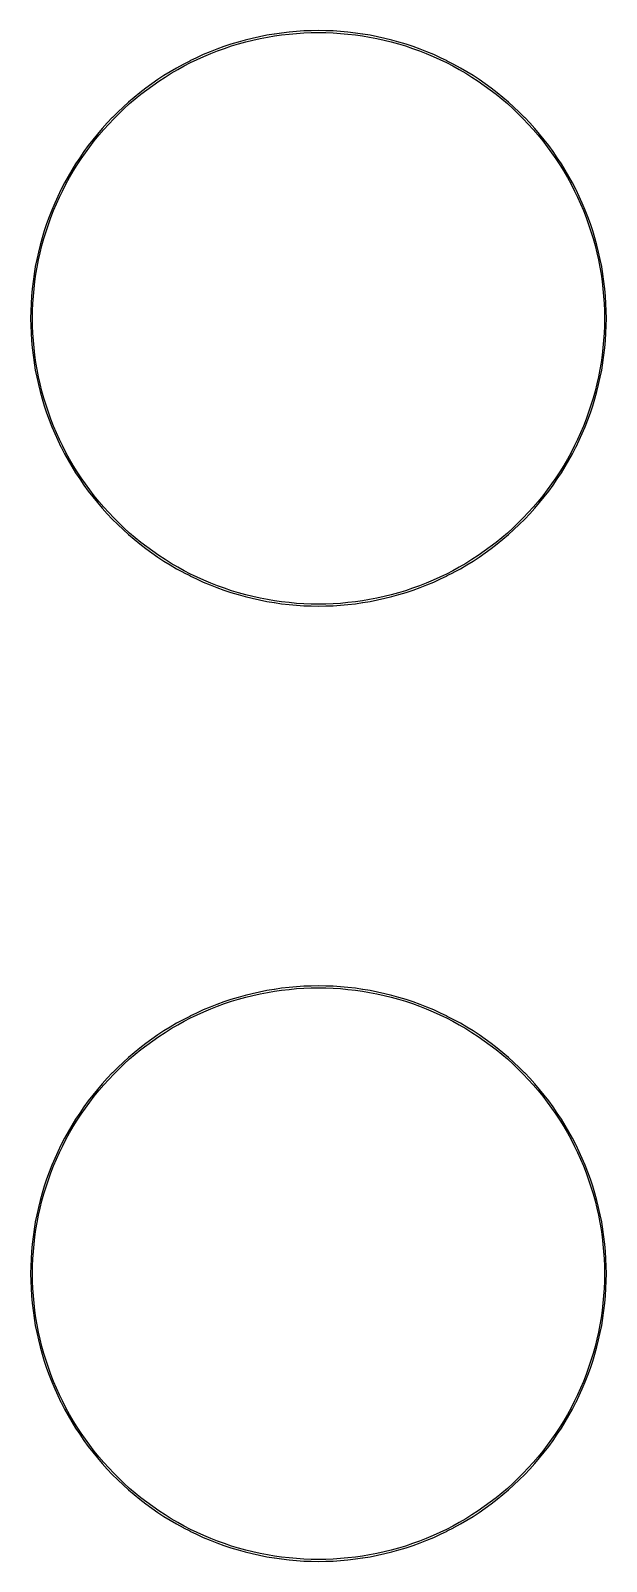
# Model space of a CAD drawing. Extents: x 9 to 70, y 0 to 129.
# Drawn here: x 24.53 to 27.59, y 88.53 to 96.67 of the extents above; entities that cross this region are included whole.
import ezdxf

# ---------------------------------------------------------------- set-up
doc = ezdxf.new("R2010")
doc.units = 0

msp = doc.modelspace()

# ---------------------------------------------------------------- linework, layer by layer
at = {"color": 34, "true_color": 0x008000}
for points in [[(27.15279, 94.0703, 0), (27.17972, 94.09875, 0), (27.20613, 94.12771, 0), (27.23153, 94.15768, 0), (27.25642, 94.18816, 0), (27.2803, 94.21915, 0), (27.30341, 94.2509, 0), (27.32577, 94.28315, 0), (27.34736, 94.31617, 0), (27.36793, 94.34945, 0), (27.38774, 94.38348, 0), (27.40679, 94.41777, 0), (27.42483, 94.45283, 0), (27.42553, 94.45421, 0), (27.44255, 94.48951, 0), (27.4588, 94.52533, 0), (27.47404, 94.56139, 0), (27.48827, 94.59797, 0), (27.50173, 94.6348, 0), (27.51418, 94.67214, 0), (27.52561, 94.70973, 0), (27.53602, 94.74758, 0), (27.54542, 94.78568, 0), (27.55405, 94.82403, 0), (27.56167, 94.86264, 0), (27.56802, 94.90125, 0), (27.56827, 94.90278, 0), (27.57385, 94.94164, 0), (27.57843, 94.98075, 0), (27.58198, 95.01987, 0), (27.58452, 95.05899, 0), (27.58605, 95.0981, 0), (27.58655, 95.13747, 0), (27.58605, 95.17684, 0), (27.58452, 95.21596, 0), (27.58198, 95.25508, 0), (27.57843, 95.29419, 0), (27.57385, 95.33331, 0), (27.56827, 95.37217, 0), (27.56802, 95.3737, 0), (27.56192, 95.41078, 0), (27.56167, 95.41231, 0), (27.55405, 95.45092, 0), (27.54542, 95.48927, 0), (27.53602, 95.52737, 0), (27.52561, 95.56522, 0), (27.51418, 95.60281, 0), (27.50173, 95.64015, 0), (27.48827, 95.67698, 0), (27.47404, 95.71355, 0), (27.4588, 95.74962, 0), (27.44255, 95.78543, 0), (27.42553, 95.82074, 0), (27.42483, 95.82212, 0), (27.4075, 95.85579, 0), (27.40679, 95.85717, 0), (27.38774, 95.89146, 0), (27.36793, 95.9255, 0), (27.34736, 95.95877, 0), (27.32577, 95.99179, 0), (27.30341, 96.02405, 0), (27.2803, 96.0558, 0), (27.25642, 96.08679, 0), (27.23153, 96.11727, 0), (27.20613, 96.14724, 0), (27.17972, 96.1762, 0), (27.15279, 96.20464, 0), (27.1517, 96.20574, 0), (27.12376, 96.23368, 0), (27.09531, 96.2606, 0), (27.06635, 96.28702, 0), (27.03638, 96.31242, 0), (27.0059, 96.33731, 0), (26.97491, 96.36119, 0), (26.94316, 96.3843, 0), (26.9109, 96.40665, 0), (26.87788, 96.42824, 0), (26.84461, 96.44882, 0), (26.81057, 96.46863, 0), (26.77628, 96.48768, 0), (26.74123, 96.50571, 0), (26.73985, 96.50642, 0), (26.70455, 96.52344, 0), (26.66873, 96.53969, 0), (26.63266, 96.55493, 0), (26.59609, 96.56916, 0), (26.55926, 96.58262, 0), (26.52192, 96.59506, 0), (26.48433, 96.60649, 0), (26.44648, 96.61691, 0), (26.40838, 96.62631, 0), (26.37003, 96.63494, 0), (26.33142, 96.64256, 0), (26.29281, 96.64891, 0), (26.29128, 96.64915, 0), (26.25242, 96.65474, 0), (26.2133, 96.65931, 0), (26.17419, 96.66287, 0), (26.13507, 96.66541, 0), (26.09596, 96.66693, 0), (26.05658, 96.66744, 0), (26.01722, 96.66693, 0), (25.9781, 96.66541, 0), (25.93898, 96.66287, 0), (25.89987, 96.65931, 0), (25.86075, 96.65474, 0), (25.82189, 96.64915, 0), (25.82036, 96.64891, 0), (25.78175, 96.64256, 0), (25.74314, 96.63494, 0), (25.70479, 96.62631, 0), (25.66669, 96.61691, 0), (25.62884, 96.60649, 0), (25.59125, 96.59506, 0), (25.55391, 96.58262, 0), (25.51708, 96.56916, 0), (25.48051, 96.55493, 0), (25.44444, 96.53969, 0), (25.40862, 96.52344, 0), (25.37332, 96.50642, 0), (25.37194, 96.50571, 0), (25.33689, 96.48768, 0), (25.3026, 96.46863, 0), (25.26856, 96.44882, 0), (25.23529, 96.42824, 0), (25.20227, 96.40665, 0), (25.17001, 96.3843, 0), (25.13826, 96.36119, 0), (25.10727, 96.33731, 0), (25.07679, 96.31242, 0), (25.04682, 96.28702, 0), (25.01786, 96.2606, 0), (24.98941, 96.23368, 0), (24.96147, 96.20574, 0), (24.96038, 96.20464, 0), (24.93345, 96.1762, 0), (24.90704, 96.14724, 0), (24.88164, 96.11727, 0), (24.85675, 96.08679, 0), (24.83287, 96.0558, 0), (24.80976, 96.02405, 0), (24.7874, 95.99179, 0), (24.76581, 95.95877, 0), (24.74524, 95.9255, 0), (24.72543, 95.89146, 0), (24.70638, 95.85717, 0), (24.70567, 95.85579, 0), (24.68834, 95.82212, 0), (24.68764, 95.82074, 0), (24.67062, 95.78543, 0), (24.65437, 95.74962, 0), (24.63913, 95.71355, 0), (24.6249, 95.67698, 0), (24.61144, 95.64015, 0), (24.59899, 95.60281, 0), (24.58756, 95.56522, 0), (24.57715, 95.52737, 0), (24.56775, 95.48927, 0), (24.55912, 95.45092, 0), (24.5515, 95.41231, 0), (24.55125, 95.41078, 0), (24.54515, 95.3737, 0), (24.5449, 95.37217, 0), (24.53932, 95.33331, 0), (24.53474, 95.29419, 0), (24.53119, 95.25508, 0), (24.52865, 95.21596, 0), (24.52712, 95.17684, 0), (24.52662, 95.13747, 0), (24.52712, 95.0981, 0), (24.52865, 95.05899, 0), (24.53119, 95.01987, 0), (24.53474, 94.98075, 0), (24.53932, 94.94164, 0), (24.5449, 94.90278, 0), (24.54515, 94.90125, 0), (24.5515, 94.86264, 0), (24.55912, 94.82403, 0), (24.56775, 94.78568, 0), (24.57715, 94.74758, 0), (24.58756, 94.70973, 0), (24.59899, 94.67214, 0), (24.61144, 94.6348, 0), (24.6249, 94.59797, 0), (24.63913, 94.56139, 0), (24.65437, 94.52533, 0), (24.67062, 94.48951, 0), (24.68764, 94.45421, 0), (24.68834, 94.45283, 0), (24.70638, 94.41777, 0), (24.72543, 94.38348, 0), (24.74524, 94.34945, 0), (24.76581, 94.31617, 0), (24.7874, 94.28315, 0), (24.80976, 94.2509, 0), (24.83287, 94.21915, 0), (24.85675, 94.18816, 0), (24.88164, 94.15768, 0), (24.90704, 94.12771, 0), (24.93345, 94.09875, 0), (24.96038, 94.0703, 0), (24.98941, 94.04127, 0), (25.01786, 94.01434, 0), (25.04682, 93.98793, 0), (25.07679, 93.96253, 0), (25.10727, 93.93763, 0), (25.13826, 93.91376, 0), (25.17001, 93.89064, 0), (25.20227, 93.86829, 0), (25.23529, 93.8467, 0), (25.26856, 93.82613, 0), (25.3026, 93.80632, 0), (25.33689, 93.78727, 0), (25.33827, 93.78656, 0), (25.37194, 93.76923, 0), (25.37332, 93.76853, 0), (25.40862, 93.75151, 0), (25.44444, 93.73525, 0), (25.48051, 93.72001, 0), (25.51708, 93.70579, 0), (25.55391, 93.69233, 0), (25.59125, 93.67988, 0), (25.62884, 93.66845, 0), (25.66669, 93.65804, 0), (25.70479, 93.64864, 0), (25.74314, 93.64, 0), (25.78175, 93.63238, 0), (25.82036, 93.62603, 0), (25.82189, 93.62579, 0), (25.86075, 93.6202, 0), (25.89987, 93.61563, 0), (25.93898, 93.61208, 0), (25.9781, 93.60954, 0), (26.01722, 93.60801, 0), (26.05658, 93.6075, 0), (26.09596, 93.60801, 0), (26.13507, 93.60954, 0), (26.17419, 93.61208, 0), (26.2133, 93.61563, 0), (26.25242, 93.6202, 0), (26.29128, 93.62579, 0), (26.29281, 93.62603, 0), (26.33142, 93.63238, 0), (26.37003, 93.64, 0), (26.40838, 93.64864, 0), (26.44648, 93.65804, 0), (26.48433, 93.66845, 0), (26.52192, 93.67988, 0), (26.55926, 93.69233, 0), (26.59609, 93.70579, 0), (26.63266, 93.72001, 0), (26.66873, 93.73525, 0), (26.70455, 93.75151, 0), (26.73985, 93.76853, 0), (26.74123, 93.76923, 0), (26.7749, 93.78656, 0), (26.77628, 93.78727, 0), (26.81057, 93.80632, 0), (26.84461, 93.82613, 0), (26.87788, 93.8467, 0), (26.9109, 93.86829, 0), (26.94316, 93.89064, 0), (26.97491, 93.91376, 0), (27.0059, 93.93763, 0), (27.03638, 93.96253, 0), (27.06635, 93.98793, 0), (27.09531, 94.01434, 0), (27.12376, 94.04127, 0), (27.15279, 94.0703, 0)], [(26.13507, 93.61944, 0), (26.09596, 93.61792, 0), (26.05658, 93.61741, 0), (26.01722, 93.61792, 0), (25.9781, 93.61944, 0), (25.93898, 93.62198, 0), (25.89987, 93.62554, 0), (25.86075, 93.63011, 0), (25.82245, 93.63562, 0), (25.78481, 93.64181, 0), (25.7462, 93.64943, 0), (25.70785, 93.65806, 0), (25.66975, 93.66746, 0), (25.6319, 93.67787, 0), (25.59431, 93.6893, 0), (25.55697, 93.70175, 0), (25.52014, 93.71521, 0), (25.48357, 93.72944, 0), (25.4475, 93.74468, 0), (25.41169, 93.76093, 0), (25.37669, 93.7778, 0), (25.34271, 93.79528, 0), (25.30842, 93.81433, 0), (25.27438, 93.83414, 0), (25.24111, 93.85472, 0), (25.20809, 93.87631, 0), (25.17583, 93.89866, 0), (25.14408, 93.92177, 0), (25.11309, 93.94565, 0), (25.08261, 93.97054, 0), (25.05264, 93.99594, 0), (25.02368, 94.02236, 0), (24.9953, 94.04922, 0), (24.96821, 94.07631, 0), (24.94147, 94.10457, 0), (24.91505, 94.13353, 0), (24.88965, 94.1635, 0), (24.86476, 94.19398, 0), (24.84088, 94.22497, 0), (24.81777, 94.25672, 0), (24.79542, 94.28898, 0), (24.77383, 94.322, 0), (24.75325, 94.35527, 0), (24.73344, 94.38931, 0), (24.71439, 94.4236, 0), (24.69691, 94.45758, 0), (24.68004, 94.49257, 0), (24.66379, 94.52839, 0), (24.64855, 94.56446, 0), (24.63432, 94.60103, 0), (24.62086, 94.63786, 0), (24.60842, 94.6752, 0), (24.59699, 94.71279, 0), (24.58657, 94.75064, 0), (24.57717, 94.78874, 0), (24.56854, 94.82709, 0), (24.56092, 94.8657, 0), (24.55473, 94.90334, 0), (24.54922, 94.94164, 0), (24.54465, 94.98075, 0), (24.54109, 95.01987, 0), (24.53855, 95.05899, 0), (24.53703, 95.0981, 0), (24.53652, 95.13747, 0), (24.53703, 95.17684, 0), (24.53855, 95.21596, 0), (24.54109, 95.25508, 0), (24.54465, 95.29419, 0), (24.54922, 95.33331, 0), (24.55473, 95.37161, 0), (24.56092, 95.40925, 0), (24.56854, 95.44785, 0), (24.57717, 95.48621, 0), (24.58657, 95.52431, 0), (24.59699, 95.56215, 0), (24.60842, 95.59975, 0), (24.62086, 95.63708, 0), (24.63432, 95.67391, 0), (24.64855, 95.71049, 0), (24.66379, 95.74656, 0), (24.68004, 95.78237, 0), (24.69691, 95.81737, 0), (24.71439, 95.85135, 0), (24.73344, 95.88564, 0), (24.75325, 95.91968, 0), (24.77383, 95.95295, 0), (24.79542, 95.98597, 0), (24.81777, 96.01823, 0), (24.84088, 96.04998, 0), (24.86476, 96.08097, 0), (24.88965, 96.11145, 0), (24.91505, 96.14142, 0), (24.94147, 96.17037, 0), (24.96839, 96.19882, 0), (24.99524, 96.22567, 0), (25.02368, 96.25259, 0), (25.05264, 96.27901, 0), (25.08261, 96.30441, 0), (25.11309, 96.3293, 0), (25.14408, 96.35317, 0), (25.17583, 96.37629, 0), (25.20809, 96.39864, 0), (25.24111, 96.42023, 0), (25.27438, 96.4408, 0), (25.30842, 96.46062, 0), (25.34271, 96.47967, 0), (25.37668, 96.49715, 0), (25.41169, 96.51401, 0), (25.4475, 96.53027, 0), (25.48357, 96.54551, 0), (25.52014, 96.55973, 0), (25.55697, 96.5732, 0), (25.59431, 96.58564, 0), (25.6319, 96.59707, 0), (25.66975, 96.60749, 0), (25.70785, 96.61688, 0), (25.7462, 96.62552, 0), (25.78481, 96.63314, 0), (25.82245, 96.63933, 0), (25.86075, 96.64484, 0), (25.89987, 96.64941, 0), (25.93898, 96.65296, 0), (25.9781, 96.6555, 0), (26.01722, 96.65703, 0), (26.05658, 96.65754, 0), (26.09596, 96.65703, 0), (26.13507, 96.6555, 0), (26.17419, 96.65296, 0), (26.2133, 96.64941, 0), (26.25242, 96.64484, 0), (26.29072, 96.63933, 0), (26.32836, 96.63314, 0), (26.36697, 96.62552, 0), (26.40532, 96.61688, 0), (26.44342, 96.60749, 0), (26.48127, 96.59707, 0), (26.51886, 96.58564, 0), (26.5562, 96.5732, 0), (26.59303, 96.55973, 0), (26.6296, 96.54551, 0), (26.66567, 96.53027, 0), (26.70148, 96.51401, 0), (26.73649, 96.49715, 0), (26.77046, 96.47967, 0), (26.80475, 96.46062, 0), (26.83879, 96.4408, 0), (26.87206, 96.42023, 0), (26.90508, 96.39864, 0), (26.93734, 96.37629, 0), (26.96909, 96.35317, 0), (27.00008, 96.3293, 0), (27.03056, 96.30441, 0), (27.06053, 96.27901, 0), (27.08949, 96.25259, 0), (27.11793, 96.22567, 0), (27.14478, 96.19882, 0), (27.1717, 96.17037, 0), (27.19812, 96.14142, 0), (27.22352, 96.11145, 0), (27.24841, 96.08097, 0), (27.27229, 96.04998, 0), (27.2954, 96.01823, 0), (27.31775, 95.98597, 0), (27.33934, 95.95295, 0), (27.35992, 95.91968, 0), (27.37973, 95.88564, 0), (27.39878, 95.85135, 0), (27.41626, 95.81737, 0), (27.43313, 95.78237, 0), (27.44938, 95.74656, 0), (27.46462, 95.71049, 0), (27.47885, 95.67391, 0), (27.49231, 95.63708, 0), (27.50475, 95.59975, 0), (27.51618, 95.56215, 0), (27.5266, 95.52431, 0), (27.536, 95.48621, 0), (27.54463, 95.44785, 0), (27.55225, 95.40925, 0), (27.55844, 95.37161, 0), (27.56395, 95.33331, 0), (27.56852, 95.29419, 0), (27.57208, 95.25508, 0), (27.57462, 95.21596, 0), (27.57614, 95.17684, 0), (27.57665, 95.13747, 0), (27.57614, 95.0981, 0), (27.57462, 95.05899, 0), (27.57208, 95.01987, 0), (27.56852, 94.98075, 0), (27.56395, 94.94164, 0), (27.55844, 94.90334, 0), (27.55225, 94.8657, 0), (27.54463, 94.82709, 0), (27.536, 94.78874, 0), (27.5266, 94.75064, 0), (27.51618, 94.71279, 0), (27.50475, 94.6752, 0), (27.49231, 94.63786, 0), (27.47885, 94.60103, 0), (27.46462, 94.56446, 0), (27.44938, 94.52839, 0), (27.43313, 94.49257, 0), (27.41626, 94.45758, 0), (27.39878, 94.4236, 0), (27.37973, 94.38931, 0), (27.35992, 94.35527, 0), (27.33934, 94.322, 0), (27.31775, 94.28898, 0), (27.2954, 94.25672, 0), (27.27229, 94.22497, 0), (27.24841, 94.19398, 0), (27.22352, 94.1635, 0), (27.19812, 94.13353, 0), (27.1717, 94.10457, 0), (27.14496, 94.07631, 0), (27.11787, 94.04922, 0), (27.08949, 94.02236, 0), (27.06053, 93.99594, 0), (27.03056, 93.97054, 0), (27.00008, 93.94565, 0), (26.96909, 93.92177, 0), (26.93734, 93.89866, 0), (26.90508, 93.87631, 0), (26.87206, 93.85472, 0), (26.83879, 93.83414, 0), (26.80475, 93.81433, 0), (26.77046, 93.79528, 0), (26.73648, 93.7778, 0), (26.70148, 93.76093, 0), (26.66567, 93.74468, 0), (26.6296, 93.72944, 0), (26.59303, 93.71521, 0), (26.5562, 93.70175, 0), (26.51886, 93.6893, 0), (26.48127, 93.67787, 0), (26.44342, 93.66746, 0), (26.40532, 93.65806, 0), (26.36697, 93.64943, 0), (26.32836, 93.64181, 0), (26.29072, 93.63562, 0), (26.25242, 93.63011, 0), (26.2133, 93.62554, 0), (26.17419, 93.62198, 0), (26.13507, 93.61944, 0)], [(27.15279, 88.9903, 0), (27.17972, 89.01875, 0), (27.20613, 89.04771, 0), (27.23153, 89.07768, 0), (27.25642, 89.10816, 0), (27.2803, 89.13915, 0), (27.30341, 89.1709, 0), (27.32577, 89.20315, 0), (27.34736, 89.23617, 0), (27.36793, 89.26945, 0), (27.38774, 89.30348, 0), (27.40679, 89.33777, 0), (27.42483, 89.37283, 0), (27.42553, 89.37421, 0), (27.44255, 89.40951, 0), (27.4588, 89.44533, 0), (27.47404, 89.48139, 0), (27.48827, 89.51797, 0), (27.50173, 89.5548, 0), (27.51418, 89.59214, 0), (27.52561, 89.62973, 0), (27.53602, 89.66758, 0), (27.54542, 89.70568, 0), (27.55405, 89.74403, 0), (27.56167, 89.78264, 0), (27.56802, 89.82125, 0), (27.56827, 89.82278, 0), (27.57385, 89.86164, 0), (27.57843, 89.90076, 0), (27.58198, 89.93987, 0), (27.58452, 89.97899, 0), (27.58605, 90.0181, 0), (27.58655, 90.05747, 0), (27.58605, 90.09684, 0), (27.58452, 90.13596, 0), (27.58198, 90.17508, 0), (27.57843, 90.21419, 0), (27.57385, 90.25331, 0), (27.56827, 90.29217, 0), (27.56802, 90.2937, 0), (27.56192, 90.33078, 0), (27.56167, 90.33231, 0), (27.55405, 90.37092, 0), (27.54542, 90.40927, 0), (27.53602, 90.44737, 0), (27.52561, 90.48522, 0), (27.51418, 90.52281, 0), (27.50173, 90.56015, 0), (27.48827, 90.59698, 0), (27.47404, 90.63355, 0), (27.4588, 90.66962, 0), (27.44255, 90.70543, 0), (27.42553, 90.74074, 0), (27.42483, 90.74212, 0), (27.4075, 90.77579, 0), (27.40679, 90.77717, 0), (27.38774, 90.81146, 0), (27.36793, 90.8455, 0), (27.34736, 90.87877, 0), (27.32577, 90.91179, 0), (27.30341, 90.94405, 0), (27.2803, 90.9758, 0), (27.25642, 91.00679, 0), (27.23153, 91.03727, 0), (27.20613, 91.06724, 0), (27.17972, 91.0962, 0), (27.15279, 91.12464, 0), (27.1517, 91.12574, 0), (27.12376, 91.15368, 0), (27.09531, 91.1806, 0), (27.06635, 91.20702, 0), (27.03638, 91.23242, 0), (27.0059, 91.25731, 0), (26.97491, 91.28119, 0), (26.94316, 91.3043, 0), (26.9109, 91.32665, 0), (26.87788, 91.34824, 0), (26.84461, 91.36882, 0), (26.81057, 91.38863, 0), (26.77628, 91.40768, 0), (26.74123, 91.42571, 0), (26.73985, 91.42642, 0), (26.70455, 91.44344, 0), (26.66873, 91.45969, 0), (26.63266, 91.47493, 0), (26.59609, 91.48916, 0), (26.55926, 91.50262, 0), (26.52192, 91.51506, 0), (26.48433, 91.52649, 0), (26.44648, 91.53691, 0), (26.40838, 91.54631, 0), (26.37003, 91.55494, 0), (26.33142, 91.56256, 0), (26.29281, 91.56891, 0), (26.29128, 91.56915, 0), (26.25242, 91.57474, 0), (26.2133, 91.57931, 0), (26.17419, 91.58287, 0), (26.13507, 91.58541, 0), (26.09596, 91.58693, 0), (26.05658, 91.58744, 0), (26.01722, 91.58693, 0), (25.9781, 91.58541, 0), (25.93898, 91.58287, 0), (25.89987, 91.57931, 0), (25.86075, 91.57474, 0), (25.82189, 91.56915, 0), (25.82036, 91.56891, 0), (25.78175, 91.56256, 0), (25.74314, 91.55494, 0), (25.70479, 91.54631, 0), (25.66669, 91.53691, 0), (25.62884, 91.52649, 0), (25.59125, 91.51506, 0), (25.55391, 91.50262, 0), (25.51708, 91.48916, 0), (25.48051, 91.47493, 0), (25.44444, 91.45969, 0), (25.40862, 91.44344, 0), (25.37332, 91.42642, 0), (25.37194, 91.42571, 0), (25.33689, 91.40768, 0), (25.3026, 91.38863, 0), (25.26856, 91.36882, 0), (25.23529, 91.34824, 0), (25.20227, 91.32665, 0), (25.17001, 91.3043, 0), (25.13826, 91.28119, 0), (25.10727, 91.25731, 0), (25.07679, 91.23242, 0), (25.04682, 91.20702, 0), (25.01786, 91.1806, 0), (24.98941, 91.15368, 0), (24.96147, 91.12574, 0), (24.96038, 91.12464, 0), (24.93345, 91.0962, 0), (24.90704, 91.06724, 0), (24.88164, 91.03727, 0), (24.85675, 91.00679, 0), (24.83287, 90.9758, 0), (24.80976, 90.94405, 0), (24.7874, 90.91179, 0), (24.76581, 90.87877, 0), (24.74524, 90.8455, 0), (24.72543, 90.81146, 0), (24.70638, 90.77717, 0), (24.70567, 90.77579, 0), (24.68834, 90.74212, 0), (24.68764, 90.74074, 0), (24.67062, 90.70543, 0), (24.65437, 90.66962, 0), (24.63913, 90.63355, 0), (24.6249, 90.59698, 0), (24.61144, 90.56015, 0), (24.59899, 90.52281, 0), (24.58756, 90.48522, 0), (24.57715, 90.44737, 0), (24.56775, 90.40927, 0), (24.55912, 90.37092, 0), (24.5515, 90.33231, 0), (24.55125, 90.33078, 0), (24.54515, 90.2937, 0), (24.5449, 90.29217, 0), (24.53932, 90.25331, 0), (24.53474, 90.21419, 0), (24.53119, 90.17508, 0), (24.52865, 90.13596, 0), (24.52712, 90.09684, 0), (24.52662, 90.05747, 0), (24.52712, 90.0181, 0), (24.52865, 89.97899, 0), (24.53119, 89.93987, 0), (24.53474, 89.90076, 0), (24.53932, 89.86164, 0), (24.5449, 89.82278, 0), (24.54515, 89.82125, 0), (24.5515, 89.78264, 0), (24.55912, 89.74403, 0), (24.56775, 89.70568, 0), (24.57715, 89.66758, 0), (24.58756, 89.62973, 0), (24.59899, 89.59214, 0), (24.61144, 89.5548, 0), (24.6249, 89.51797, 0), (24.63913, 89.48139, 0), (24.65437, 89.44533, 0), (24.67062, 89.40951, 0), (24.68764, 89.37421, 0), (24.68834, 89.37283, 0), (24.70638, 89.33777, 0), (24.72543, 89.30348, 0), (24.74524, 89.26945, 0), (24.76581, 89.23617, 0), (24.7874, 89.20315, 0), (24.80976, 89.1709, 0), (24.83287, 89.13915, 0), (24.85675, 89.10816, 0), (24.88164, 89.07768, 0), (24.90704, 89.04771, 0), (24.93345, 89.01875, 0), (24.96038, 88.9903, 0), (24.98941, 88.96127, 0), (25.01786, 88.93434, 0), (25.04682, 88.90793, 0), (25.07679, 88.88253, 0), (25.10727, 88.85763, 0), (25.13826, 88.83376, 0), (25.17001, 88.81064, 0), (25.20227, 88.78829, 0), (25.23529, 88.7667, 0), (25.26856, 88.74613, 0), (25.3026, 88.72632, 0), (25.33689, 88.70727, 0), (25.33827, 88.70656, 0), (25.37194, 88.68923, 0), (25.37332, 88.68853, 0), (25.40862, 88.67151, 0), (25.44444, 88.65525, 0), (25.48051, 88.64001, 0), (25.51708, 88.62579, 0), (25.55391, 88.61233, 0), (25.59125, 88.59988, 0), (25.62884, 88.58845, 0), (25.66669, 88.57804, 0), (25.70479, 88.56864, 0), (25.74314, 88.56, 0), (25.78175, 88.55238, 0), (25.82036, 88.54603, 0), (25.82189, 88.54579, 0), (25.86075, 88.5402, 0), (25.89987, 88.53563, 0), (25.93898, 88.53208, 0), (25.9781, 88.52954, 0), (26.01722, 88.52801, 0), (26.05658, 88.5275, 0), (26.09596, 88.52801, 0), (26.13507, 88.52954, 0), (26.17419, 88.53208, 0), (26.2133, 88.53563, 0), (26.25242, 88.5402, 0), (26.29128, 88.54579, 0), (26.29281, 88.54603, 0), (26.33142, 88.55238, 0), (26.37003, 88.56, 0), (26.40838, 88.56864, 0), (26.44648, 88.57804, 0), (26.48433, 88.58845, 0), (26.52192, 88.59988, 0), (26.55926, 88.61233, 0), (26.59609, 88.62579, 0), (26.63266, 88.64001, 0), (26.66873, 88.65525, 0), (26.70455, 88.67151, 0), (26.73985, 88.68853, 0), (26.74123, 88.68923, 0), (26.7749, 88.70656, 0), (26.77628, 88.70727, 0), (26.81057, 88.72632, 0), (26.84461, 88.74613, 0), (26.87788, 88.7667, 0), (26.9109, 88.78829, 0), (26.94316, 88.81064, 0), (26.97491, 88.83376, 0), (27.0059, 88.85763, 0), (27.03638, 88.88253, 0), (27.06635, 88.90793, 0), (27.09531, 88.93434, 0), (27.12376, 88.96127, 0), (27.15279, 88.9903, 0)], [(26.13507, 88.53944, 0), (26.09596, 88.53792, 0), (26.05658, 88.53741, 0), (26.01722, 88.53792, 0), (25.9781, 88.53944, 0), (25.93898, 88.54198, 0), (25.89987, 88.54554, 0), (25.86075, 88.55011, 0), (25.82245, 88.55562, 0), (25.78481, 88.56181, 0), (25.7462, 88.56943, 0), (25.70785, 88.57806, 0), (25.66975, 88.58746, 0), (25.6319, 88.59787, 0), (25.59431, 88.6093, 0), (25.55697, 88.62175, 0), (25.52014, 88.63521, 0), (25.48357, 88.64944, 0), (25.4475, 88.66468, 0), (25.41169, 88.68093, 0), (25.37669, 88.6978, 0), (25.34271, 88.71528, 0), (25.30842, 88.73433, 0), (25.27438, 88.75414, 0), (25.24111, 88.77472, 0), (25.20809, 88.79631, 0), (25.17583, 88.81866, 0), (25.14408, 88.84177, 0), (25.11309, 88.86565, 0), (25.08261, 88.89054, 0), (25.05264, 88.91594, 0), (25.02368, 88.94236, 0), (24.99524, 88.96928, 0), (24.96821, 88.99631, 0), (24.94147, 89.02457, 0), (24.91505, 89.05353, 0), (24.88965, 89.0835, 0), (24.86476, 89.11398, 0), (24.84088, 89.14497, 0), (24.81777, 89.17672, 0), (24.79542, 89.20898, 0), (24.77383, 89.242, 0), (24.75325, 89.27527, 0), (24.73344, 89.30931, 0), (24.71439, 89.3436, 0), (24.69691, 89.37758, 0), (24.68004, 89.41257, 0), (24.66379, 89.44839, 0), (24.64855, 89.48446, 0), (24.63432, 89.52103, 0), (24.62086, 89.55786, 0), (24.60842, 89.5952, 0), (24.59699, 89.63279, 0), (24.58657, 89.67064, 0), (24.57717, 89.70874, 0), (24.56854, 89.74709, 0), (24.56092, 89.7857, 0), (24.55473, 89.82334, 0), (24.54922, 89.86164, 0), (24.54465, 89.90076, 0), (24.54109, 89.93987, 0), (24.53855, 89.97899, 0), (24.53703, 90.0181, 0), (24.53652, 90.05747, 0), (24.53703, 90.09684, 0), (24.53855, 90.13596, 0), (24.54109, 90.17508, 0), (24.54465, 90.21419, 0), (24.54922, 90.25331, 0), (24.55473, 90.29161, 0), (24.56092, 90.32925, 0), (24.56854, 90.36785, 0), (24.57717, 90.40621, 0), (24.58657, 90.44431, 0), (24.59699, 90.48215, 0), (24.60842, 90.51975, 0), (24.62086, 90.55708, 0), (24.63432, 90.59391, 0), (24.64855, 90.63049, 0), (24.66379, 90.66656, 0), (24.68004, 90.70237, 0), (24.69691, 90.73737, 0), (24.71439, 90.77135, 0), (24.73344, 90.80564, 0), (24.75325, 90.83968, 0), (24.77383, 90.87295, 0), (24.79542, 90.90597, 0), (24.81777, 90.93823, 0), (24.84088, 90.96998, 0), (24.86476, 91.00097, 0), (24.88965, 91.03145, 0), (24.91505, 91.06142, 0), (24.94147, 91.09037, 0), (24.96839, 91.11882, 0), (24.99524, 91.14567, 0), (25.02368, 91.17259, 0), (25.05264, 91.19901, 0), (25.08261, 91.22441, 0), (25.11309, 91.2493, 0), (25.14408, 91.27317, 0), (25.17583, 91.29629, 0), (25.20809, 91.31864, 0), (25.24111, 91.34023, 0), (25.27438, 91.3608, 0), (25.30842, 91.38062, 0), (25.34271, 91.39967, 0), (25.37665, 91.41713, 0), (25.41169, 91.43401, 0), (25.4475, 91.45027, 0), (25.48357, 91.46551, 0), (25.52014, 91.47973, 0), (25.55697, 91.4932, 0), (25.59431, 91.50564, 0), (25.6319, 91.51707, 0), (25.66975, 91.52749, 0), (25.70785, 91.53688, 0), (25.7462, 91.54552, 0), (25.78481, 91.55314, 0), (25.82245, 91.55933, 0), (25.86075, 91.56484, 0), (25.89987, 91.56941, 0), (25.93898, 91.57296, 0), (25.9781, 91.5755, 0), (26.01722, 91.57703, 0), (26.05658, 91.57754, 0), (26.09596, 91.57703, 0), (26.13507, 91.5755, 0), (26.17419, 91.57296, 0), (26.2133, 91.56941, 0), (26.25242, 91.56484, 0), (26.29072, 91.55933, 0), (26.32836, 91.55314, 0), (26.36697, 91.54552, 0), (26.40532, 91.53688, 0), (26.44342, 91.52749, 0), (26.48127, 91.51707, 0), (26.51886, 91.50564, 0), (26.5562, 91.4932, 0), (26.59303, 91.47973, 0), (26.6296, 91.46551, 0), (26.66567, 91.45027, 0), (26.70148, 91.43401, 0), (26.73652, 91.41713, 0), (26.77046, 91.39967, 0), (26.80475, 91.38062, 0), (26.83879, 91.3608, 0), (26.87206, 91.34023, 0), (26.90508, 91.31864, 0), (26.93734, 91.29629, 0), (26.96909, 91.27317, 0), (27.00008, 91.2493, 0), (27.03056, 91.22441, 0), (27.06053, 91.19901, 0), (27.08949, 91.17259, 0), (27.11793, 91.14567, 0), (27.14478, 91.11882, 0), (27.1717, 91.09037, 0), (27.19812, 91.06142, 0), (27.22352, 91.03145, 0), (27.24841, 91.00097, 0), (27.27229, 90.96998, 0), (27.2954, 90.93823, 0), (27.31775, 90.90597, 0), (27.33934, 90.87295, 0), (27.35992, 90.83968, 0), (27.37973, 90.80564, 0), (27.39878, 90.77135, 0), (27.41626, 90.73737, 0), (27.43313, 90.70237, 0), (27.44938, 90.66656, 0), (27.46462, 90.63049, 0), (27.47885, 90.59391, 0), (27.49231, 90.55708, 0), (27.50475, 90.51975, 0), (27.51618, 90.48215, 0), (27.5266, 90.44431, 0), (27.536, 90.40621, 0), (27.54463, 90.36785, 0), (27.55225, 90.32925, 0), (27.55844, 90.29161, 0), (27.56395, 90.25331, 0), (27.56852, 90.21419, 0), (27.57208, 90.17508, 0), (27.57462, 90.13596, 0), (27.57614, 90.09684, 0), (27.57665, 90.05747, 0), (27.57614, 90.0181, 0), (27.57462, 89.97899, 0), (27.57208, 89.93987, 0), (27.56852, 89.90076, 0), (27.56395, 89.86164, 0), (27.55844, 89.82334, 0), (27.55225, 89.7857, 0), (27.54463, 89.74709, 0), (27.536, 89.70874, 0), (27.5266, 89.67064, 0), (27.51618, 89.63279, 0), (27.50475, 89.5952, 0), (27.49231, 89.55786, 0), (27.47885, 89.52103, 0), (27.46462, 89.48446, 0), (27.44938, 89.44839, 0), (27.43313, 89.41257, 0), (27.41626, 89.37758, 0), (27.39878, 89.3436, 0), (27.37973, 89.30931, 0), (27.35992, 89.27527, 0), (27.33934, 89.242, 0), (27.31775, 89.20898, 0), (27.2954, 89.17672, 0), (27.27229, 89.14497, 0), (27.24841, 89.11398, 0), (27.22352, 89.0835, 0), (27.19812, 89.05353, 0), (27.1717, 89.02457, 0), (27.14496, 88.99631, 0), (27.11793, 88.96928, 0), (27.08949, 88.94236, 0), (27.06053, 88.91594, 0), (27.03056, 88.89054, 0), (27.00008, 88.86565, 0), (26.96909, 88.84177, 0), (26.93734, 88.81866, 0), (26.90508, 88.79631, 0), (26.87206, 88.77472, 0), (26.83879, 88.75414, 0), (26.80475, 88.73433, 0), (26.77046, 88.71528, 0), (26.73648, 88.6978, 0), (26.70148, 88.68093, 0), (26.66567, 88.66468, 0), (26.6296, 88.64944, 0), (26.59303, 88.63521, 0), (26.5562, 88.62175, 0), (26.51886, 88.6093, 0), (26.48127, 88.59787, 0), (26.44342, 88.58746, 0), (26.40532, 88.57806, 0), (26.36697, 88.56943, 0), (26.32836, 88.56181, 0), (26.29072, 88.55562, 0), (26.25242, 88.55011, 0), (26.2133, 88.54554, 0), (26.17419, 88.54198, 0), (26.13507, 88.53944, 0)]]:
    msp.add_polyline3d(points, close=True, dxfattribs=at)

doc.saveas('drawing.dxf')
